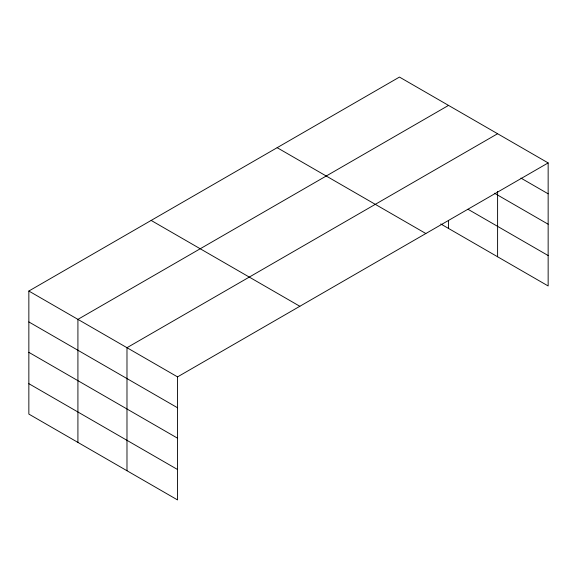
<?xml version="1.0" encoding="UTF-8"?>
<svg xmlns="http://www.w3.org/2000/svg" width="577" height="577" viewBox="0 0 577 577"><rect width="100%" height="100%" fill="white"/><g stroke="black" fill="none" stroke-linecap="round" stroke-linejoin="round"><path stroke-width="0.87" d="M28.85 291.039L177.543 376.889L177.543 499.927L28.85 414.084L28.85 291.039L399.457 77.073L548.15 162.916L548.15 285.961L440.741 223.948M448.524 105.403L77.917 319.369L77.917 442.415M497.598 133.727L126.983 347.7L126.983 470.738M177.543 376.889L548.15 162.916M520.93 178.091L548.15 193.807M494.482 193.23L548.15 224.215M467.997 209.271L548.15 255.546M277.155 147.683L425.848 233.526M151.152 220.428L299.845 306.279M28.85 321.93L177.543 407.773M28.85 352.338L177.543 438.188M28.85 383.669L177.543 469.519M497.598 191.449L497.598 256.772M448.524 220.392L448.524 228.442"/></g></svg>
